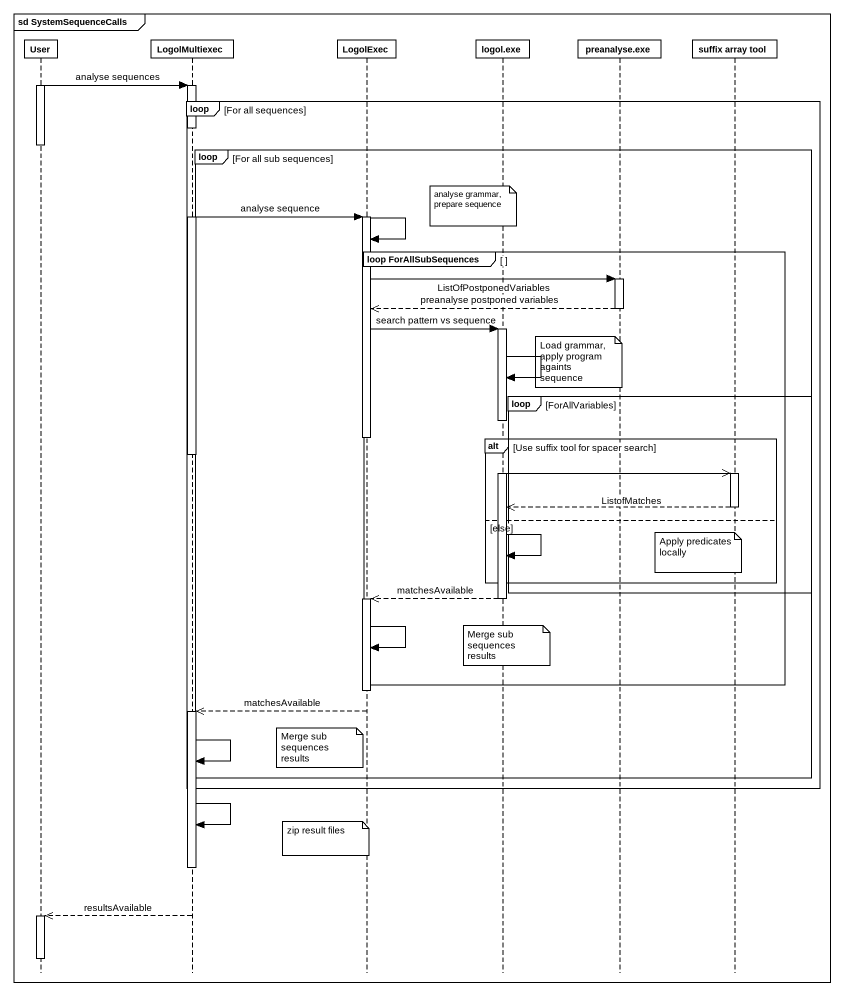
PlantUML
@startuml
mainframe sd SystemSequenceCalls
hide footbox
participant User
participant LogolMultiexec
participant LogolExec
participant "logol.exe" as logol_exe
participant "preanalyse.exe" as preanalyse_exe
participant "suffix array tool" as suffix_array_tool

activate User
User -> LogolMultiexec : analyse sequences
activate LogolMultiexec
loop For all sequences
  deactivate User
  loop For all sub sequences
    note over logol_exe : analyse grammar, prepare sequence
    LogolMultiexec -> LogolExec : analyse sequence
    activate LogolExec
    LogolExec -> LogolExec
    group loop ForAllSubSequences [ ]
      LogolExec -> preanalyse_exe : preanalyse postponed variables
      activate preanalyse_exe
      preanalyse_exe -->> LogolExec : ListOfPostponedVariables
      deactivate preanalyse_exe
      LogolExec -> logol_exe : search pattern vs sequence
      activate logol_exe
      note over preanalyse_exe : Load grammar, apply program againts sequence
      logol_exe -> logol_exe
      loop ForAllVariables
        deactivate LogolExec
        alt Use suffix tool for spacer search
          deactivate LogolMultiexec
          logol_exe ->> suffix_array_tool
          activate suffix_array_tool
          suffix_array_tool -->> logol_exe : ListofMatches
          deactivate suffix_array_tool
        else else
          note over suffix_array_tool : Apply predicates locally
          logol_exe -> logol_exe
        end
      end
      logol_exe -->> LogolExec : matchesAvailable
      deactivate logol_exe
      activate LogolExec
      note over logol_exe : Merge sub sequences results
      LogolExec -> LogolExec
    end
    deactivate LogolExec
    LogolExec -->> LogolMultiexec : matchesAvailable
    activate LogolMultiexec
    note left of LogolExec : Merge sub sequences results
    LogolMultiexec -> LogolMultiexec
  end
end
LogolMultiexec -> LogolMultiexec
note over LogolExec : zip result files
deactivate LogolMultiexec
LogolMultiexec -->> User : resultsAvailable
activate User
deactivate User
@enduml
